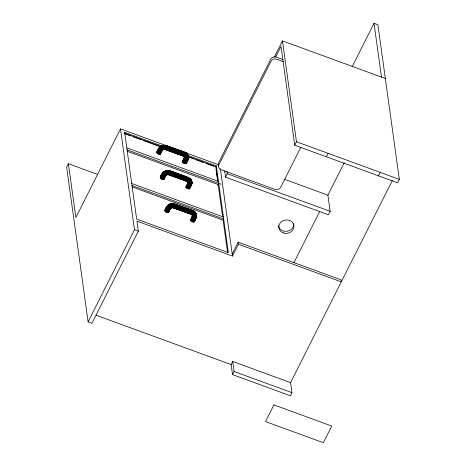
<?xml version="1.0" encoding="UTF-8"?>
<svg xmlns="http://www.w3.org/2000/svg" width="466" height="466" viewBox="0 0 466 466"><rect width="100%" height="100%" fill="white"/><g stroke="black" fill="none" stroke-linecap="round" stroke-linejoin="round"><path stroke-width="0.7" d="M166.31 145.654L166.7 145.893L166.525 147.215L165.459 149.58L164.597 149.4L165.18 145.229L161.976 145.567L163.473 149.534L161.888 150.885C159.803 151.351 156.704 147.827 160.024 147.332M168.43 170.783L168.628 170.428L170.177 170.935L169.222 174.534L168.104 174.639L168.68 170.469L165.477 170.806L166.979 174.779L166.95 174.453L165.337 175.432L163.152 179.526C159.186 178.816 159.832 176.416 162.314 173.568L162.844 173.568M173.02 203.875C174.896 208.529 169.74 209.263 170.323 204.201M171.54 207.923C170.463 207.061 168.937 211.686 168.29 212.583C163.182 212.583 164.498 208.075 167.865 205.588M188.503 158.399C187.681 160.415 186.924 165.22 183.901 163.222C180.983 162.372 183.604 159.151 184.122 158.143C184.414 160.467 189.266 160.968 188.45 158.586C187.606 159.448 186.15 159.092 185.153 158.696C184.309 158.696 183.895 156.593 184.606 157.793C186.522 159.098 190.378 157.001 187.623 154.945M184.344 157.042L184.099 158.516L182.416 161.853M188.316 158.749C188.753 156.337 187.151 153.949 184.897 153.133L166.671 146.47C162.133 144.786 158.05 148.724 156.972 152.912C157.543 153.774 160.659 155.248 160.421 153.442L162.104 150.099M188.45 158.586L188.526 156.739M191.264 184.291C192.143 186.936 185.573 184.373 187.979 182.078C187.21 184.251 193.052 183.552 191.736 181.629M187.961 182.62C187.472 184.28 190.71 184.763 191.817 183.988L191.922 181.792M191.817 183.988L192.027 181.979M192.778 214.983L192.569 215.175C190.431 217.325 195.959 219.923 196.029 217.616M194.235 221.175C194.369 223.074 190.868 221.385 190.512 220.191L192.761 215.572C191.532 217.15 195.37 217.989 196.413 217.086L196.512 214.884L195.959 213.364L195.423 213.242M196.413 217.086L196.512 214.884M184.297 152.458C185.858 151.893 184.216 155.842 183.132 156.104L164.562 149.277M187.798 177.697L188.369 177.476L188.311 178.723L186.924 181.233L184.396 180.214M185.404 153.023C187.862 152.306 183.994 158.131 183.552 155.772L183.942 156.122M187.052 181.012C187.984 184.53 193.751 177.837 188.905 178.262M191.643 214.104C192.575 217.628 198.341 210.929 193.495 211.36M162.966 149.452C162.861 150.588 161.51 148.642 161.271 148.258C158.539 146.598 164.049 144.454 160.496 146.347M166.945 174.832C165.599 175.991 163.129 171.395 164.527 171.715M170.987 207.539C170.952 209.525 166.368 203.689 170.067 203.898M186.016 152.825C189.103 153.897 185.893 157.263 184.023 156.71M184.186 156.978L184.338 156.32M183.528 156.023C186.155 160.088 191.625 153.856 184.763 152.178M187.792 182.387C190.18 183.971 193.71 179.363 189.843 179.113M190.786 220.645L192.685 216.667L191.998 214.698L192.563 215.607L193.815 215.665L195.638 214.803L196.238 213.661L196.541 216.917M162.972 149.79C161.702 151.135 159.162 148.625 159.401 147.279M161.888 150.885L162.57 149.796M163.275 172.496C161.615 172.781 161.784 175.175 163.444 175.577C164.679 177.593 167.352 173.894 165.395 176.125M167.498 205.611C164.486 207.329 170.183 211.011 170.661 208.133M170.166 209.141L170.69 208.331M190.611 220.412L192.499 216.469L192.254 215.117L192.703 216.131L194.031 216.469L195.976 216.043L196.623 215.071M162.185 150.687L162.203 150.326L160.199 154.246M161.97 173.929L162.908 172.519M165.71 175.565L164.009 179.27L163.152 179.526M166.56 207.026L167.143 206.636M156.972 152.912L156.669 152.254L157.275 151.829M164.009 179.27L163.927 178.682M182.392 161.655L184.414 158.411M186.219 163.432L186.138 162.844M191.52 185.107L189.417 188.887L188.159 188.777L186.423 187.798L185.893 186.895L186.493 186.47M189.726 188.672L189.645 188.083M190.512 220.191L192.213 216.48L192.79 216.183M185.917 163.648L188.037 159.5L187.891 160.007M187.577 183.557L187.944 183.144L186.249 186.511M184.268 157.729L184.454 157.38M191.951 183.825L191.683 183.039M184.07 158.318L184.326 157.543M187.932 159.279L188.369 157.997M187.699 160.106C189.004 157.566 187.437 154.368 184.81 153.483L166.612 146.831C162.174 145.182 158.248 149.091 157.205 153.157M190.944 185.404C192.196 182.987 190.699 179.94 188.194 179.095L170.032 172.455C165.727 170.853 162.005 174.727 160.997 178.635M191.2 185.346C192.505 182.812 190.938 179.614 188.311 178.723L170.113 172.07C165.68 170.422 161.754 174.331 160.706 178.396M191.98 183.441L189.417 188.887M191.392 185.247L192.004 183.639M192.196 216.847L192.435 215.379L192.039 214.459M196.46 216.335L194.637 220.802M195.988 218.344L196.57 216.539M164.929 145.538L165.18 145.229M232.202 254.04L238.149 242.227L341.025 279.827L341.304 281.848L238.429 244.242L238.149 242.227M97.72 174.453L68.397 163.735L66.661 167.189L88.121 321.831L91.977 323.247L138.332 231.165L136.94 221.134L232.482 256.055L238.429 244.242M218.519 164.737L120.484 128.901L75.865 217.523L68.397 163.735M124.177 133.2L124.62 132.327L161.97 145.98M156.669 152.254L158.626 148.404L159.052 148.304M156.698 152.452L158.807 148.328M156.803 152.679C157.898 148.404 162.092 144.448 166.7 146.155L184.944 152.825L187.349 154.496L188.124 155.743M157.491 153.396C158.498 149.487 162.22 145.608 166.525 147.215L184.693 153.856C189.109 155.341 188.171 160.863 185.666 163.688M157.823 153.617C158.79 149.901 162.267 146.062 166.42 147.617L184.542 154.24C188.812 155.679 187.734 160.991 185.363 163.683M158.184 153.821C159.11 150.326 162.314 146.516 166.298 148.013L184.373 154.619C188.48 156.011 187.233 161.09 185.025 163.636M158.562 153.996C159.448 150.734 162.36 146.959 166.158 148.398L184.186 154.986C188.113 156.32 186.691 161.154 184.658 163.537M158.941 154.135C159.797 151.118 162.395 147.373 166.013 148.741L183.988 155.318C187.734 156.599 186.126 161.178 184.28 163.397M159.308 154.234C160.141 151.462 162.424 147.739 165.867 149.044L183.79 155.603C187.355 156.838 185.55 161.154 183.901 163.222M159.646 154.287C160.467 151.753 162.448 148.054 165.721 149.295L183.604 155.83C186.988 157.019 184.99 161.09 183.54 163.018M159.949 154.293C160.77 151.98 162.465 148.293 165.581 149.475M160.386 154.159L162.232 150.524M160.176 177.499L162.314 173.568M160.199 177.697C161.603 173.189 165.908 169.041 170.207 171.133L188.456 177.802M160.304 177.919C161.399 173.643 165.593 169.688 170.201 171.395L188.45 178.064L190.85 179.736M88.121 321.831L134.476 229.755L120.484 128.901M160.473 178.152C161.551 173.964 165.634 170.032 170.172 171.709L188.398 178.373L190.745 180.01L191.87 182.585M161.323 178.857C162.29 175.146 165.774 171.302 169.921 172.857L188.048 179.48C192.318 180.919 191.235 186.231 188.87 188.928M161.685 179.06C162.611 175.565 165.82 171.756 169.799 173.253L187.874 179.864C191.98 181.251 190.74 186.33 188.526 188.876M162.063 179.235C162.949 175.973 165.861 172.199 169.659 173.637L187.687 180.225C191.613 181.559 190.198 186.394 188.159 188.777M162.442 179.375C163.298 176.358 165.896 172.612 169.513 173.987L187.495 180.558C191.235 181.839 189.627 186.417 187.781 188.637M162.809 179.474C163.642 176.701 165.931 172.979 169.368 174.29L187.297 180.843C190.856 182.078 189.05 186.394 187.402 188.462M163.45 179.532L165.593 175.507L166.979 174.651M163.7 179.492L165.43 176.119M163.886 179.398L165.733 175.764M182.742 161.271L184.437 157.904M182.521 162.075L184.408 158.131L184.21 156.559M182.689 162.314L184.588 158.335L183.901 156.36M182.922 162.552C184.326 160.741 186.249 156.885 182.969 155.918L165.22 149.435M183.208 162.791C184.472 160.986 186.645 157.147 183.423 155.994L165.191 149.231M186.103 163.56L188.066 159.698M164.766 210.591L166.723 206.741M164.795 210.789L166.904 206.665M164.894 211.011C165.995 206.735 170.183 202.786 174.797 204.487L193.04 211.156L195.44 212.834M165.063 211.249C166.141 207.055 170.224 203.124 174.762 204.807L192.988 211.465L195.336 213.102L196.46 215.676M165.302 211.488C166.345 207.422 170.271 203.514 174.703 205.162L192.907 211.814C197.45 213.346 196.623 219.037 194.007 221.985M165.587 211.727C166.595 207.824 170.317 203.945 174.622 205.553L192.784 212.193C197.205 213.678 196.262 219.195 193.763 222.026M165.919 211.954C166.886 208.238 170.364 204.393 174.517 205.949L192.639 212.578C196.908 214.016 195.825 219.329 193.46 222.02M166.28 212.158C167.201 208.657 170.41 204.854 174.389 206.351L192.47 212.956C196.57 214.348 195.33 219.428 193.122 221.967M166.653 212.333C167.544 209.065 170.451 205.29 174.255 206.729L192.283 213.317C196.209 214.657 194.788 219.492 192.755 221.868M167.038 212.473C167.888 209.45 170.492 205.704 174.109 207.079L192.085 213.649C195.831 214.937 194.217 219.509 192.376 221.734M167.405 212.566C168.232 209.793 170.521 206.077 173.958 207.382L191.887 213.935C195.452 215.17 193.646 219.492 191.998 221.56M167.743 212.618C168.564 210.09 170.544 206.386 173.812 207.626L191.695 214.162C195.085 215.356 193.087 219.428 191.637 221.356M168.04 212.624C169.036 210.632 169.985 207.259 172.874 207.62M170.573 207.894L168.29 212.583M168.616 212.001L170.201 208.43M168.476 212.496L170.3 208.657M185.893 186.895L187.746 183.249M185.922 187.093L187.6 183.755L187.711 181.798M186.021 187.315C187.99 186.138 187.874 180.732 187.815 182.684M186.779 185.905L187.629 184.216M186.19 187.553L188.089 183.575L187.431 181.804M186.423 187.798C187.751 185.998 189.813 182.154 186.47 181.163L168.104 174.639M186.715 188.031C188.351 186.062 190.058 181.926 186.441 180.959M187.041 188.258C188.491 186.33 190.489 182.264 187.105 181.07L169.222 174.534L166.694 174.529M189.167 188.934L191.136 185.113M189.604 188.8L191.567 184.938M215.723 166.991L216.306 165.838L187.781 155.411M190.483 219.993L192.341 216.34M191.019 220.89C192.341 219.096 194.409 215.245 191.066 214.255L173.288 207.568L191.037 214.057C194.648 215.018 192.941 219.154 191.305 221.129M274.328 57.091L282.478 40.897L385.347 78.498M275.773 56.782L281.015 46.379L294.728 145.217L397.603 182.818L399.339 179.363L377.885 24.71L374.029 23.3L352.127 66.801M194.194 221.898L196.157 218.03M217.773 185.218L218.735 183.377M344.269 162.663L327.901 195.178L330.144 211.314L328.402 214.768L225.532 177.167L227.268 173.713L226.977 171.61M227.67 253.096L223.103 220.162L223.68 219.008L132 185.497M227.292 250.364L227.874 249.211M294.728 145.217L296.469 141.763L282.478 40.897L282.751 42.924M300.809 147.244L280.596 187.39A4.241 3.722 -7.9 0 1 274.998 189.435L220.989 169.694A4.241 3.722 -7.9 0 1 218.874 164.83L271.031 61.227A4.241 3.722 -7.9 0 1 276.629 59.188L283.462 61.687M326.427 156.803L328.163 153.349M231.136 364.587L232.703 361.47L290.568 382.621L291.961 392.652L290.394 395.768L232.528 374.617L231.136 364.587L96.043 315.208M232.528 374.617L234.095 371.501L232.703 361.47M293.848 262.818L319.635 211.599M378.503 175.839L380.244 172.385M290.568 382.621L392.285 180.575M192.569 215.175L192.411 215.781M158.469 148.689L159.558 147.239M158.492 148.887C160.712 145.922 163.531 144.431 166.7 145.893L184.955 152.563M162.075 150.809L162.593 149.994M165.611 175.338L165.978 174.797M165.576 176.049L166.1 175.233M166.589 207.224C168.127 204.393 171.808 203.199 174.797 204.225L193.052 210.9L195.481 212.595M164.813 210.422L165.121 210.207M190.53 219.824L190.839 219.608M166.409 175.1C165.214 176.567 160.706 172.478 164.183 171.511M169.117 204.807C165.581 204.819 168.709 209.007 170.655 208.483M192.388 210.789C196.448 209.549 192.802 216.725 191.037 214.057M191.13 214.383L192.47 212.956L192.86 210.516M170.038 170.76L187.979 177.534L190.891 179.497M173.311 207.766C174.296 207.801 175.21 204.644 174.529 203.881L192.959 210.568M159.302 147.373L160.566 146.277L161.02 146.475M159.267 147.524L160.683 146.272M162.809 172.618L164.067 171.517M165.803 175.525L166.496 174.89M167.399 205.71L168.774 204.609M170.399 208.617L171.57 207.743M170.556 208.576L171.069 208.121M160.479 146.487L161.941 145.747L165.22 145.351M162.791 149.866L163.473 149.534M164.003 171.587L165.622 170.935L164.335 171.581M163.98 171.727L167.061 170.603L170.177 170.935L188.433 177.604M166.292 175.105L166.979 174.779M168.593 204.685L170.131 203.927M168.57 204.819L170.212 204.026M170.888 208.197L171.57 207.871M168.96 174.82L168.692 174.476L172.105 175.723M194.433 212.211L195.359 212.246M161.941 145.619L163.537 145.235M163.385 149.563L164.714 149.405M165.447 170.859L167.044 170.48M166.799 174.703L169.082 174.715L186.924 181.233M166.886 174.802L168.214 174.645M170.038 203.951L173.27 203.566M170.038 204.079L171.622 203.531L171.657 203.881M171.476 207.9L172.804 207.737M186.639 153.797L187.268 153.908M171.634 203.689L174.767 204.026L193.023 210.702M186.534 181.291C188.124 182.503 190.169 179.346 189.516 178.064M165.063 145.229L166.618 145.567M164.999 145.345L184.926 152.365M168.57 170.469L170.119 170.806M173.16 203.56L174.715 203.904M191.52 214.331L172.653 207.615L173.556 207.912M283.182 59.665L276.344 57.167A4.241 3.722 -7.9 0 0 270.752 59.211L218.595 162.815A4.241 3.722 -7.9 0 0 218.496 165.669M296.469 141.763L399.339 179.363M284.301 179.241L327.901 195.178M166.432 145.543L184.862 152.236M168.861 146.813L173.556 148.532M178.927 150.495L180.942 151.229M124.859 133.451L160.852 146.604M188.019 156.535L215.863 166.712L217.919 181.524M124.719 133.725L130.829 135.961M133.55 136.952L141.017 139.684M143.738 140.674L151.205 143.406M152.563 143.901L160.036 146.633M188.561 157.059L193.99 159.046M196.029 159.791L203.502 162.523M206.217 163.514L213.684 166.245M165.273 149.557L183.266 156.087M227.268 173.713L330.144 211.314M126.775 147.844L218.455 181.356M127.055 149.86L221.024 184.21M127.154 151.264L218.158 184.524L222.626 216.713M169.939 170.789L188.369 177.476M169.676 171.074L173.032 172.298M177.057 173.771L179.072 174.505M182.427 175.734L185.783 176.958M174.156 176.468L182.346 179.462M168.774 174.797L186.767 181.326M131.721 183.482L223.4 216.993M132.099 186.895L223.103 220.162M174.406 203.986L193.734 211.226M174.267 204.166L177.622 205.395M187.023 208.826L190.378 210.055M173.369 207.894L191.363 214.424M134.476 229.755L138.332 231.165M234.095 371.501L291.961 392.652M184.629 152.196L186.225 153.029M184.472 152.289L186.249 153.227M182.969 155.918L184.181 156.809M188.136 177.441L189.726 178.274M192.726 210.533L194.316 211.366M187.979 156.25L188.415 156.553M191.369 180.272L192.004 182.381M195.959 213.364L196.594 215.473M185.847 152.819L187.39 154.258M189.347 178.064L191.625 180.989M187.058 181.46L187.681 182.049M193.943 211.156L196.221 214.08M191.648 214.558L192.272 215.141M187.111 153.815L188.171 155.522M190.611 179.055L191.677 180.761M195.207 212.147L196.268 213.859M188.148 155.324L188.555 156.937M187.868 155.032L188.497 157.141M191.648 180.563L192.056 182.177M184.163 156.78L184.315 157.444M195.72 213.277L196.075 214.587M164.032 149.405L163.583 145.561M167.515 174.523L167.09 170.801M172.105 207.615L171.651 203.694M374.029 23.3L381.491 77.088M224.653 170.853L225.532 177.167M220.36 168.686L232.482 256.055M216.306 165.838L228.346 252.63L136.66 219.119L124.62 132.327M216.02 169.106L217.191 177.569M217.389 178.979L217.779 181.804M293.667 223.727A7.642 6.705 -7.9 0 1 286.852 231.305A7.642 6.705 -7.9 0 1 278.493 225.567M273.921 404.896L265.527 421.567L323.352 442.7L331.74 426.035L273.921 404.896M283.235 232.889A7.642 6.705 -7.9 0 0 293.947 225.742A7.642 6.705 -7.9 0 0 281.895 221.356A7.642 6.705 -7.9 0 0 283.235 232.889"/></g></svg>
